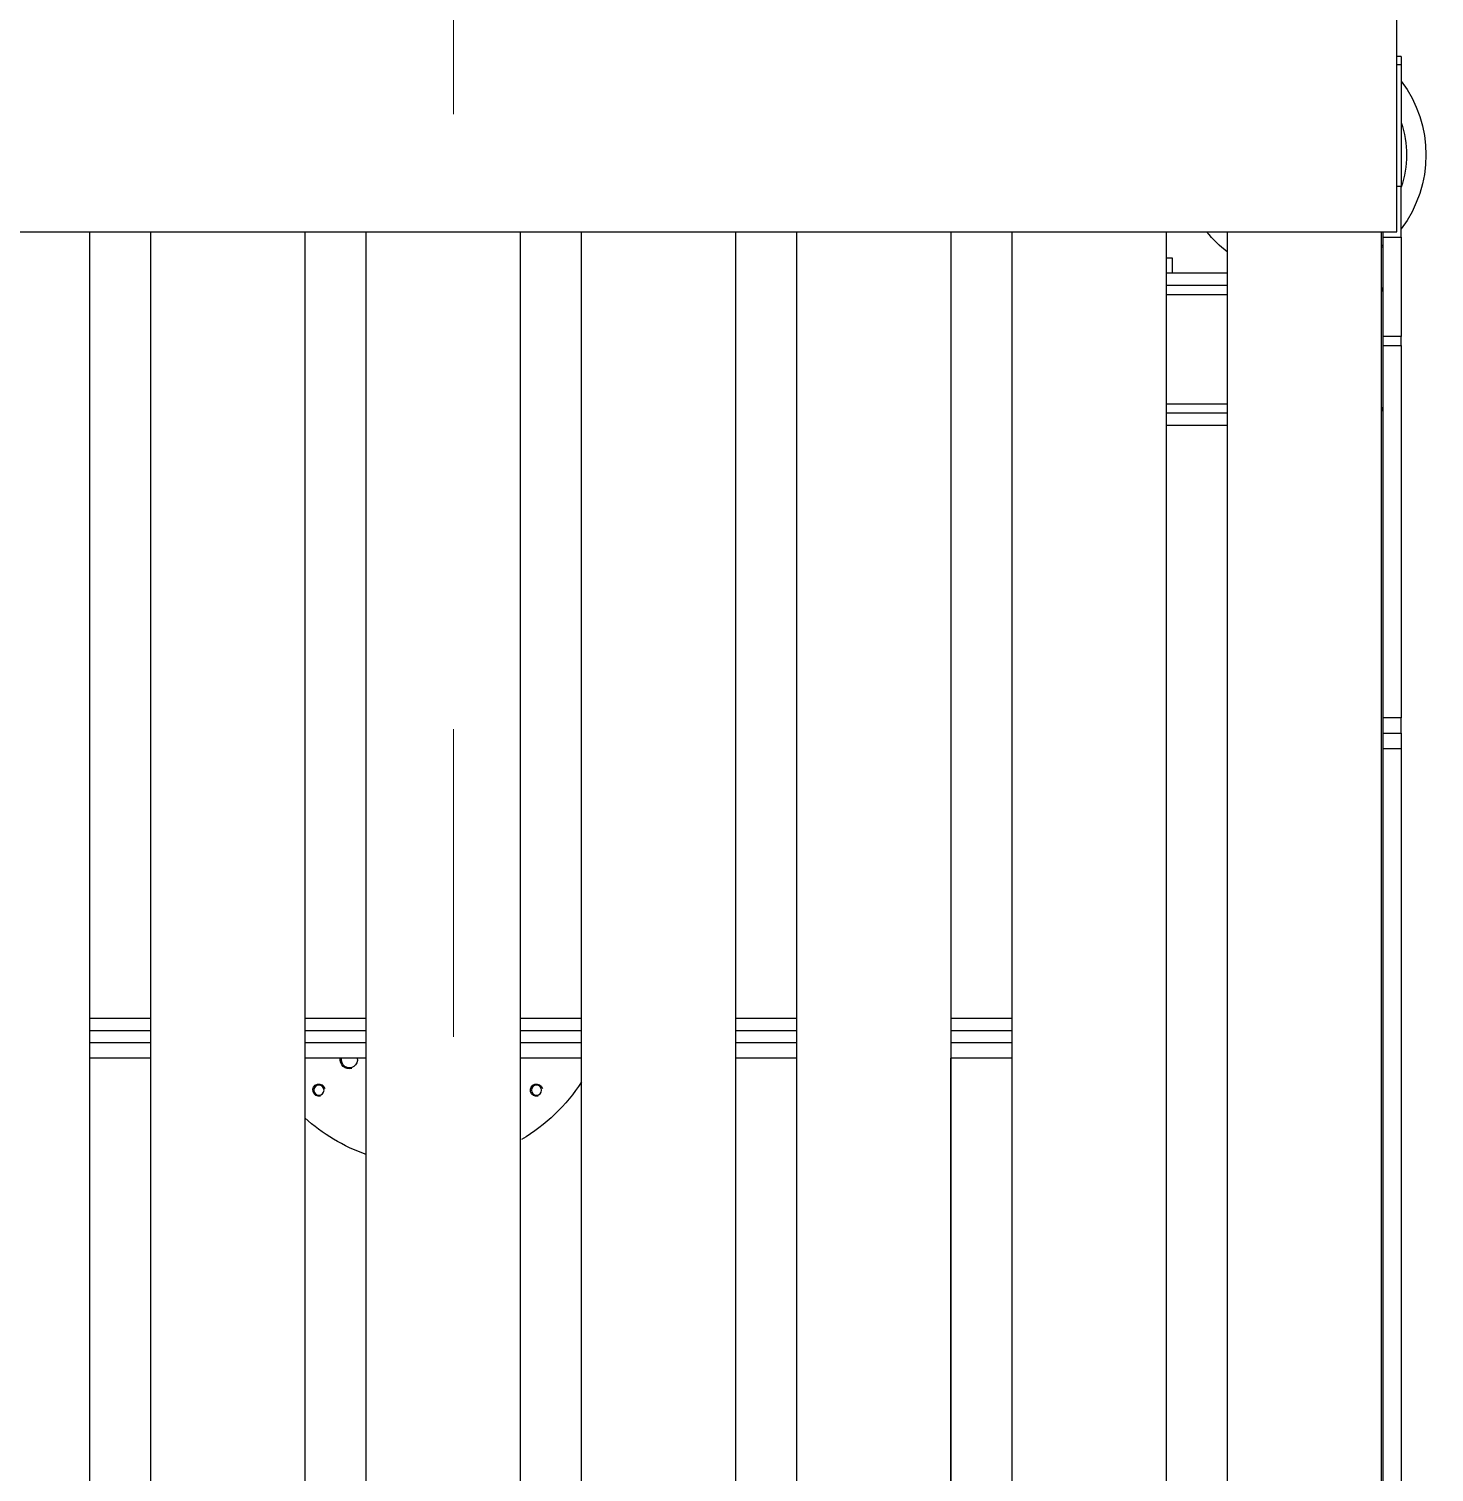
# Model space of a CAD drawing. Header units: millimetres. Extents: x -187347 to 135007, y -6415 to 292048.
# Drawn here: x -51077.9 to -50621.1, y 29867.2 to 30336.5 of the extents above; entities that cross this region are included whole.
import ezdxf

# ---------------------------------------------------------------- set-up
doc = ezdxf.new("R2010")
doc.units = ezdxf.units.MM
doc.header["$LTSCALE"] = 100
doc.linetypes.add('Z_LINE-CNTR', pattern=[17, 12, -2, 1, -2])
doc.layers.get('0').update_dxf_attribs({"lineweight": 18})
doc.layers.add('Layout CAT2', color=6, linetype='Continuous')
doc.layers.add('S-GRID', color=7, linetype='Continuous', lineweight=5)

# ---------------------------------------------------------------- blocks, each defined once
blk = doc.blocks.new('643h346h634')
at = {"color": 0}
for p, q in [((17704.75, -1676.4), (17704.75, -876.4)), ((17724.75, -876.4), (17724.75, -1676.4)), ((17774.75, -1676.4), (17774.75, -876.4)), ((17794.75, -876.4), (17794.75, -1676.4)), ((17844.75, -1676.4), (17844.75, -876.4)), ((17864.75, -876.4), (17864.75, -1676.4)), ((17914.75, -1676.4), (17914.75, -876.4)), ((17934.75, -876.4), (17934.75, -1676.4)), ((17984.75, -1676.4), (17984.75, -876.4)), ((18004.75, -876.4), (18004.75, -1676.4)), ((18054.75, -1676.4), (18054.75, -876.4)), ((18074.75, -876.4), (18074.75, -1676.4)), ((18124.75, -1676.4), (18124.75, -876.4)), ((18125.25, -1508.4), (18125.25, -968.47)), ((18131.25, -1508.4), (18131.25, -968.47)), ((17984.75, -975.7), (17984.75, -1407.75)), ((17724.75, -1407.75), (17704.75, -1407.75)), ((17794.75, -1407.75), (17774.75, -1407.75)), ((17864.74, -1407.75), (17844.75, -1407.75)), ((17934.75, -1407.75), (17914.74, -1407.75)), ((18004.74, -1407.75), (17984.74, -1407.75)), ((17724.75, -1412.75), (17704.75, -1412.75)), ((17704.75, -1416.75), (17724.75, -1416.75)), ((17794.75, -1412.75), (17774.75, -1412.75)), ((17774.75, -1416.75), (17794.75, -1416.75)), ((17864.74, -1412.75), (17844.75, -1412.75)), ((17844.75, -1416.75), (17864.74, -1416.75)), ((17934.75, -1412.75), (17914.74, -1412.75)), ((17914.74, -1416.75), (17934.74, -1416.75)), ((18004.74, -1412.75), (17984.74, -1412.75)), ((17984.75, -1416.75), (18004.75, -1416.75)), ((17704.75, -1420.78), (17724.75, -1420.78)), ((17774.75, -1420.78), (17794.75, -1420.78)), ((17844.75, -1420.78), (17864.75, -1420.78)), ((17914.75, -1420.78), (17934.74, -1420.78)), ((17984.75, -1420.78), (18004.74, -1420.78)), ((18125.25, -1513.4), (18125.25, -1508.4)), ((18125.25, -1508.4), (18131.25, -1508.4)), ((18131.25, -1513.4), (18131.25, -1508.4)), ((18125.25, -1518.4), (18125.25, -1513.4)), ((18125.25, -1513.4), (18131.25, -1513.4)), ((18131.25, -1513.4), (18131.25, -1518.4)), ((18125.25, -1639.4), (18125.25, -1518.4)), ((18131.25, -1518.4), (18125.25, -1518.4)), ((18131.25, -1639.4), (18131.25, -1518.4)), ((18074.75, -1613.45), (18054.75, -1613.45)), ((18074.75, -1617.45), (18054.75, -1617.45)), ((18054.75, -1620.45), (18074.75, -1620.45)), ((18125.25, -1642.4), (18125.25, -1639.4)), ((18125.25, -1639.4), (18131.25, -1639.4)), ((18131.25, -1639.4), (18131.25, -1642.4)), ((18125.25, -1674.68), (18125.25, -1642.4)), ((18131.25, -1642.4), (18125.25, -1642.4)), ((18131.25, -1674.68), (18131.25, -1642.4)), ((18074.75, -1655.95), (18054.75, -1655.95)), ((18074.75, -1658.95), (18054.75, -1658.95)), ((18056.75, -1662.95), (18054.75, -1662.95)), ((18056.75, -1667.95), (18056.75, -1662.95)), ((18074.75, -1662.95), (18056.75, -1662.95)), ((18054.75, -1667.95), (18056.75, -1667.95)), ((18125.25, -1671.4), (18124.75, -1671.41)), ((18125.25, -1672), (18124.75, -1672.01)), ((18125.25, -1676.4), (18125.25, -1674.68)), ((18125.25, -1674.68), (18131.25, -1674.68)), ((18131.25, -1674.68), (18131.25, -1691.14)), ((17229.75, -1676.4), (18129.75, -1676.4)), ((18129.75, -1676.4), (18129.75, -1751.4)), ((18131.25, -1691.14), (18129.75, -1691.14)), ((18131.25, -1730.86), (18131.25, -1691.14)), ((18129.75, -1730.86), (18131.25, -1730.86)), ((18131.25, -1733.4), (18131.25, -1730.86)), ((18131.25, -1733.4), (18129.75, -1733.4))]:
    blk.add_line(p, q, dxfattribs=at)
for centre in [(17779.39, -1397.34), (17850.1, -1397.34)]:
    blk.add_circle(centre, 1.65, dxfattribs=at)
for centre, radius, start, end in [((17814.75, -1432.7), 59.75, 109.5581, 132.03), ((17814.75, -1432.7), 59.75, 33.1931, 59.3044), ((17779.39, -1397.34), 2, 75, 345), ((17850.1, -1397.34), 2, 75, 345), ((17789.29, -1407.24), 3, 75, 189.7964), ((17789.29, -1407.24), 2.6, 348.6825, 191.3175), ((18118.25, -1620.45), 7, 0, 21.787), ((18118.25, -1655.95), 7, 338.213, 0), ((18099.25, -1701.4), 40, 127.7663, 141.3169), ((18099.25, -1701.4), 40, 323.1338, 36.8662), ((18099.25, -1701.4), 33.68, 341.8312, 18.1688)]:
    blk.add_arc(centre, radius, start, end, dxfattribs=at)

msp = doc.modelspace()

# ---------------------------------------------------------------- linework, layer by layer
at = {"layer": 'S-GRID', "color": 152, "linetype": 'Z_LINE-CNTR'}
msp.add_line((-50939.88, 111408.77), (-50939.88, -6038.24), dxfattribs=at)

# ---------------------------------------------------------------- block references
at = {"layer": 'Layout CAT2', "xscale": -1, "rotation": 180}
msp.add_blockref('643h346h634', (-68763.03, 28594.1, -3.45), dxfattribs=at)

doc.saveas('drawing.dxf')
